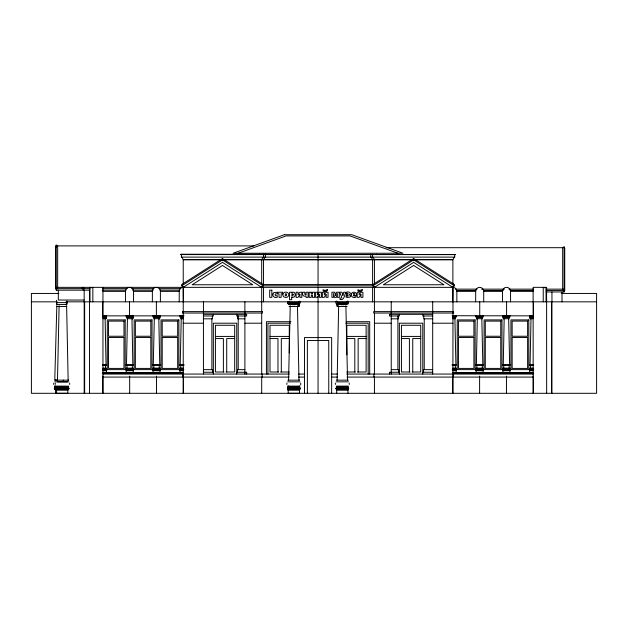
<?xml version="1.0" encoding="UTF-8"?>
<svg xmlns="http://www.w3.org/2000/svg" width="628" height="628" viewBox="0 0 628 628"><rect width="100%" height="100%" fill="white"/><g stroke="black" fill="none" stroke-linecap="round" stroke-linejoin="round"><path stroke-width="0.94" d="M55.57 393.293L55.539 390.161L55.021 389.548M56.536 304.227L56.544 300.993M56.614 303.748L56.583 300.977L56.606 304.219L56.606 300.985M56.567 389.548L56.63 393.293L67.832 393.301L67.832 390.184L68.373 389.564M56.638 387.492L56.638 386.463L68.311 386.471L68.311 387.5M66.866 304.235L66.866 301M105.52 368.416L105.52 365.535M105.637 316.897L105.63 318.71L105.708 317.54M102.961 317.517L106.053 317.517L105.944 318.71L105.944 316.897M102.827 369.052L106.399 369.052L106.768 369.617L106.313 372.663L102.819 372.655L102.819 373.244L183.368 373.244L183.368 372.655L102.819 372.655M102.827 368.416L106.313 368.416L106.415 369.052M126.142 370.332L126.189 372.655L133.16 372.663L133.317 370.332M126.189 369.044L126.189 368.408L133.175 368.416L133.623 369.617L125.804 369.609M126.982 368.408L126.989 365.535M132.367 368.416L132.375 365.535M132.484 316.897L132.484 318.71L132.484 317.517M132.791 316.897L132.791 318.71L132.791 317.517M152.996 370.332L153.036 372.655L160.007 372.663L160.101 369.052L152.949 369.044L152.58 369.609L160.485 369.617M153.036 369.044L153.036 368.408L160.014 368.416L160.116 369.052M153.836 368.408L153.836 365.535M159.222 368.416L159.222 365.535M159.331 316.897L159.331 318.71L159.331 317.517M159.645 316.897L159.645 318.71L159.645 317.517M179.922 370.332L179.961 372.663L183.454 372.663M179.969 369.052L179.969 368.416L183.454 368.416M180.762 368.416L180.77 365.543M288.205 387.484L288.181 386.463L299.43 386.471L300.168 388.402L287.436 388.394L288.04 387.484L299.54 387.5L300.137 388.402L299.917 388.999L287.655 388.991L287.569 388.394L287.687 388.991M298.308 303.56L298.787 305.522L298.308 306.48M298.81 303.56C297.609 308.356 300.514 306.087 298.81 304.556M56.583 303.74L56.583 304.156M337.142 380.168L338.665 305.687M476.377 364.499L477.311 318.584M504.166 318.584L503.279 364.499M530.071 364.499L531.029 317.611M63.436 380.16L54.762 380.144L56.842 305.671M59.118 305.679L57.486 380.16L55.185 380.152L55.711 380.144M126.487 364.491L127.476 317.603M153.287 364.491L154.331 317.603M180.212 364.499L181.233 318.584M288.582 380.152L290.238 305.679M349.294 384.438L349.207 383.064M69.724 384.446L69.645 383.08M288.354 304.172C285.575 300.616 291.557 300.537 288.809 304.172M347.99 389.548L347.928 393.293M348.014 389.548L347.943 390.176L336.702 390.184L336.632 389.556L336.726 393.301M452.67 372.663L456.164 372.663L456.203 370.332M475.655 369.617L483.544 369.609L483.175 369.044L476.024 369.052L476.118 372.663L483.089 372.655L483.128 370.332M502.643 369.986L510.321 369.609L510.022 369.044L502.879 369.052L502.965 372.663L509.936 372.655L509.983 370.332M348.556 388.394L348.438 388.991L336.208 388.999L335.956 388.402L336.726 387.5M452.67 369.06L456.242 369.052L456.619 369.617L452.67 369.994M483.466 369.609L475.789 369.986M300.043 388.402L299.917 388.999M68.939 388.41L68.845 389.007L56.096 388.991L56.002 388.394M335.423 383.08L335.344 384.446M286.918 383.064L286.831 384.438M300.694 384.893L300.702 383.08M53.749 383.064L53.663 384.43M55.311 383.064L55.225 384.438M336.498 389.556L336.333 388.999L336.467 389.556L348.179 389.548L348.281 388.991M348.179 389.548L348.312 388.991M456.383 369.986L452.67 370.339M483.317 369.978L475.969 370.332M510.164 369.978L502.824 370.332M299.658 389.556L299.791 388.999L299.658 389.556L287.946 389.548L287.812 388.991L287.977 389.548M68.688 389.007L68.546 389.564L56.394 389.548L56.261 388.991M261.617 259.827L262.669 257.849A6.311 4.467 -90 0 1 263.532 257.119L263.532 254.583M263.454 259.827L264.506 257.849A6.311 4.467 90 0 1 265.369 257.119L265.369 254.583M261.695 311.614L261.695 287.349L263.218 285.834L372.906 285.834L374.429 287.349L374.429 311.614M337.456 302.618L337.15 303.56L347.088 303.552L347.088 301.668L337.15 301.675L337.456 302.618L346.789 302.61M476.377 315.727L476.377 316.897L482.547 316.889L482.555 315.719M503.413 316.308L503.232 316.897L509.402 316.889L509.402 315.719L503.232 315.727L503.413 316.308L509.214 316.308M533.604 315.719L530.079 315.727L530.079 316.897L533.164 316.897M102.961 316.897L106.053 316.897L106.046 315.727L102.521 315.719M132.712 316.308L132.893 315.727L126.723 315.719L126.723 316.889L132.893 316.897L132.712 316.308L126.911 316.308M159.559 316.308L159.748 315.727L153.57 315.719L153.57 316.889L159.748 316.897L159.559 316.308L153.758 316.308M298.669 302.618L298.975 301.675L289.037 301.668L289.037 303.552L298.967 303.56L298.669 302.618L289.335 302.61M452.537 316.897L455.614 316.897L455.622 315.727M180.503 316.897L180.503 315.727L184.028 315.727M56.865 302.602L56.551 303.544L56.528 301.652L56.598 303.552M66.929 301.675L66.921 303.56L66.23 303.56M336.31 304.015C340.549 303.811 334.771 297.711 336.137 303.764M348.187 303.748C349.568 297.735 343.822 303.756 348.022 304.007M455.504 315.601L455.912 317.313L456.32 315.601M475.749 315.601L476.157 317.313L476.566 315.601M482.43 315.594L482.846 317.313L483.254 315.594M502.596 315.601L503.004 317.313L503.413 315.601M509.284 315.594L509.693 317.313L510.101 315.594M529.443 315.601L529.859 317.313L530.268 315.601M105.857 315.601L106.265 317.313L106.682 315.601M126.024 315.594L126.432 317.313L126.84 315.594M132.712 315.601L133.12 317.313L133.529 315.601M152.871 315.594L153.279 317.313L153.695 315.594M159.559 315.601L159.967 317.313L160.376 315.601M179.804 315.601L180.212 317.313L180.621 315.601M254.042 245.901L57.658 245.901L56.214 245.124L55.586 246.419L55.586 288.652L56.245 289.194A1.476 0.958 -64.3 0 1 56.308 290.167L89.592 290.167M56.214 245.124L56.214 287.349L55.586 288.652L89.906 288.652M533.305 372.655L452.757 372.655L452.757 373.244L533.305 373.244L533.305 372.655L529.812 372.663L529.435 369.617L529.726 369.052L533.298 369.052M287.467 388.394L288.064 387.484M337.315 303.56L336.781 305.522L337.315 306.48M476.479 317.517L476.479 318.71L476.479 316.897M503.334 317.517L503.334 318.71L503.326 316.897M530.181 317.517L530.181 318.71L530.181 316.897M299.572 304.18C302.225 298.583 295.725 302.233 299.328 304.235M259.026 254.583L259.584 254.222M369.931 254.583L370.489 254.222M371.768 254.583L372.326 254.222M372.592 254.583L372.592 257.119A6.311 4.467 -90 0 1 373.456 257.841L374.429 259.552L374.429 284.539L263.218 284.539L222.461 258.579L181.712 284.539L181.712 285.834A2.072 2.072 0 0 1 183.235 287.349L183.235 393.301M102.953 291.368L125.514 291.368A4.011 4.011 0 0 1 129.533 287.349A4.011 4.011 0 0 1 133.544 291.368L152.369 291.368A4.011 4.011 0 0 1 156.388 287.349A4.011 4.011 0 0 1 160.399 291.368L179.223 291.368A4.011 4.011 0 0 1 183.235 287.349L222.461 262.371L261.695 287.349M56.214 287.349L452.882 287.349A2.072 2.072 0 0 1 454.413 285.834L454.413 284.539L413.656 258.579L372.906 284.539L372.906 285.834A3.635 2.567 -90 0 1 373.589 286.14M372.906 285.834L413.656 259.882L454.413 285.834L453.44 286.376A1.232 0.707 -57.5 0 0 453.008 286.996L452.882 393.301M374.429 287.349L413.656 262.371L452.882 287.349A4.011 4.011 0 0 1 456.846 291.368L475.671 291.368A4.011 4.011 0 0 1 479.69 287.349A4.011 4.011 0 0 1 483.701 291.368L502.526 291.368A4.011 4.011 0 0 1 506.537 287.349A4.011 4.011 0 0 1 510.556 291.368L533.125 291.368M386.181 247.691L562.664 247.691L564.109 246.914L564.729 248.209L564.729 290.442L564.015 291.125A1.46 0.903 64.3 0 0 564.015 291.957L546.085 291.957M238.193 253.249L286.093 235.916L350.031 235.916L397.932 253.249M476.793 317.517L476.793 318.71L476.793 316.897M503.64 317.517L503.64 318.71L503.64 316.897M533.164 317.517L530.417 317.54L530.487 318.71L530.487 316.897M105.944 318.71L102.953 318.71M288.833 304.172L288.331 304.172M56.708 306.464L58.059 306.464M54.762 381.824L68.845 381.84M476.008 369.052L476.11 368.416L483.089 368.408L483.089 369.044M502.863 369.052L502.965 368.416L509.936 368.408L509.936 369.044M529.71 369.052L529.812 368.416L533.298 368.416M529.333 369.617L533.737 369.617M336.694 386.471L347.943 386.463L347.92 387.484M336.176 388.999L336.113 388.402M55.138 380.144L55.908 380.144M55.39 386.102L54.542 386.11L68.625 386.126M181.398 254.583L181.398 257.119L454.727 257.119L454.727 254.583M221.488 259.827L183.313 259.827L182.261 257.849A6.311 4.467 -90 0 0 181.398 257.119M223.442 259.827L412.682 259.827M414.637 259.827L452.812 259.827L453.863 257.849A6.311 4.467 -90 0 1 454.727 257.119M183.235 287.389L183.384 301.825M452.882 287.389L452.733 301.825M102.599 288.652L127.005 288.652M131.888 288.652L153.365 288.652M159.222 288.652L180.699 288.652M455.355 289.139L476.982 289.139M481.684 289.139L504.394 289.139M508.986 289.139L533.761 289.139M546.07 289.139L564.109 289.139L564.729 290.442L546.187 290.442M102.215 290.167L125.828 290.167M132.618 290.167L153.256 290.167M160.077 290.167L179.702 290.167M456.399 290.442L475.914 290.442M483.725 290.442L503.248 290.442M510.077 290.442L533.502 290.442M58.875 293.441L31.4 293.441L31.4 393.301L596.6 393.301L596.6 293.441L561.275 293.441M84.176 300.035L58.31 300.035L58.31 290.167M31.4 301.825L56.913 301.825M65.971 301.825L288.158 301.825M299.556 301.825L336.569 301.825M347.967 301.825L596.6 301.825M337.142 304.556L347.08 304.549M56.771 304.549L66.921 304.556M341.114 304.698L343.861 304.698M337.142 306.48L347.08 306.472M56.771 306.472L66.749 306.48M203.433 314.338L246.663 314.338L246.663 315.986L236.748 315.986L236.748 314.338M432.692 314.338L389.462 314.338L389.462 315.986L399.377 315.986L399.377 314.338M183.235 315.86L102.686 315.86L102.686 301.825M452.097 315.727L533.439 315.86L533.439 301.825M203.433 315.986L213.347 315.986L213.347 314.338M432.692 315.986L422.777 315.986L422.777 314.338M452.537 316.316L455.433 316.308M476.566 316.308L482.367 316.308M530.268 316.308L533.164 316.308M508.986 316.889L509.394 316.889M452.537 317.525L455.622 317.517M476.377 317.517L482.547 317.517M503.224 317.517L509.394 317.517M452.482 317.611L454.491 317.611M477.884 317.611L481.425 317.603M504.41 317.611L508.531 317.603M530.071 317.517L530.487 317.517M531.257 317.611L533.698 317.603M203.433 318.82L212.374 318.82L212.374 315.986M244.873 318.82L237.722 318.82L237.722 315.986M391.252 318.82L398.403 318.82L398.403 315.986M432.692 318.82L423.751 318.82L423.751 315.986M452.537 318.718L455.622 318.71M476.377 318.71L482.547 318.702M509.394 318.702L503.334 318.71M533.164 318.71L530.181 318.71M290.897 321.701L266.429 321.701L266.429 374.06M346.201 321.701L369.696 321.701L369.696 374.06M183.235 323.208L203.433 323.208M244.889 323.208L261.695 323.208M290.371 323.208L267.936 323.208L267.936 374.06M345.753 323.208L368.181 323.208L368.181 374.06M374.429 323.208L391.236 323.208M432.692 323.208L452.882 323.208M215.404 336.42L234.691 336.42M270.001 336.42L289.28 336.42M346.837 336.42L366.124 336.42M401.433 336.42L420.721 336.42M215.404 338.563L223.38 338.563L223.38 372.004M234.691 338.563L226.716 338.563L226.716 372.004M270.001 338.563L277.976 338.563L277.976 372.004M289.28 338.563L281.313 338.563L281.313 372.004M346.837 338.563L354.812 338.563L354.812 372.004M366.124 338.563L358.148 338.563L358.148 372.004M401.433 338.563L409.409 338.563L409.409 372.004M420.721 338.563L412.745 338.563L412.745 372.004M152.855 364.491L160.211 364.499M179.789 364.499L184.028 364.499M456.336 364.499L452.097 364.499M106.493 364.499L104.327 364.491M126.008 364.491L133.364 364.499M475.906 364.499L483.262 364.491M502.761 364.499L510.117 364.491M529.608 364.499L533.69 364.491M509.63 364.491L508.649 317.603M452.097 365.567L456.336 365.559M475.914 365.543L483.27 365.551M502.628 365.543L510.117 365.535M502.989 365.559L504.951 365.559M529.483 365.543L533.69 365.559M452.67 368.204L456.47 368.196M483.395 368.196L475.781 368.196M502.635 368.196L510.25 368.196M529.483 368.196L533.298 368.196M452.67 368.416L456.156 368.416L456.156 369.052M203.433 369.656L212.609 369.656L212.609 372.239M244.826 369.656L237.486 369.656L237.486 372.239M391.299 369.656L398.639 369.656L398.639 372.239M432.692 369.656L423.515 369.656L423.515 372.239M452.231 369.617L456.619 369.617M502.502 369.617L510.399 369.609M529.49 369.986L533.298 369.986M529.671 370.332L533.298 370.332M452.67 370.724L456.156 370.724M476.11 370.724L483.089 370.716M502.965 370.724L509.936 370.716M529.812 370.724L533.298 370.716M224.086 372.004L215.404 372.004L215.404 325.273L234.691 325.273L234.691 372.004L226.009 372.004M278.683 372.004L270.001 372.004L270.001 325.273L289.28 325.273L289.28 352.897M280.606 372.004L289.28 372.004M346.837 372.004L355.519 372.004M357.442 372.004L366.124 372.004L366.124 325.273L346.837 325.273L346.837 354.804M410.115 372.004L401.433 372.004L401.433 325.273L420.721 325.273L420.721 372.004L412.039 372.004M203.433 372.239L213.347 372.239M236.748 372.239L246.663 372.239L246.663 374.06M399.377 372.239L389.462 372.239L389.462 374.06M422.777 372.239L432.692 372.239M102.953 374.06L289.398 374.06M298.669 374.06L304.478 374.06M331.647 374.06L337.456 374.06M346.727 374.06L533.172 374.06M102.953 377.083L289.108 377.083M298.645 377.083L304.478 377.083M331.647 377.083L337.479 377.083M347.017 377.083L533.172 377.083M287.891 380.152L299.697 380.168M336.396 380.168L348.234 380.152M336.192 381.84L348.446 381.832M336.192 386.126L348.446 386.11M57.038 386.463L55.091 386.463L54.298 388.387L54.558 388.991L56.63 388.991M57.038 387.484L54.95 387.484L54.33 388.394L57.234 388.394M348.085 387.484L336.584 387.5L335.988 388.402L348.689 388.394L348.085 387.484L348.658 388.394M54.856 389.548L54.691 388.983L54.832 389.541L56.842 389.548M56.536 302.61L66.866 302.618M289.045 304.549L298.983 304.556M292.263 304.698L295.011 304.698M65.697 304.706L66.544 304.706M289.045 306.472L298.983 306.48M102.961 316.308L105.857 316.308M180.683 316.308L183.588 316.316M180.503 316.897L183.588 316.897M131.99 316.897L132.901 316.897M126.73 317.517L132.901 317.517M153.577 317.517L159.748 317.517M180.503 317.517L183.588 317.525M102.427 317.603L104.868 317.611M127.853 317.603L131.393 317.611M154.7 317.603L158.24 317.611M181.633 317.611L183.643 317.611M126.73 318.702L132.901 318.71M153.577 318.702L159.748 318.71M180.503 318.71L183.588 318.718M102.435 364.491L104.625 364.499M132.846 364.499L131.958 318.584M102.827 365.535L106.642 365.543M126.008 365.535L133.364 365.543M152.73 365.535L160.211 365.543M179.655 365.535L184.028 365.567M102.435 365.559L106.281 365.559M125.875 368.196L133.489 368.196M152.73 368.196L160.344 368.196M179.655 368.196L183.454 368.204M102.827 368.196L106.642 368.196M133.246 369.052L126.102 369.044L125.726 369.609L133.623 369.617M183.454 369.06L179.883 369.052L179.506 369.617L183.886 369.617M102.388 369.617L106.768 369.617M102.827 369.986L106.634 369.986M160.328 369.986L152.659 369.609M183.454 369.994L179.584 369.617M102.827 370.332L106.454 370.332M160.156 370.332L152.808 369.978M183.454 370.339L179.741 369.986M102.827 370.716L106.313 370.724M126.189 370.716L133.16 370.724M153.036 370.716L160.007 370.724M179.969 370.724L183.454 370.724M63.185 380.16L68.633 380.168L68.138 380.168L66.623 305.687M287.679 381.832L299.933 381.84M57.478 381.871L67.479 381.879M299.116 386.126L299.933 386.126L287.679 386.11L288.503 386.118M56.638 390.176L67.832 390.184M287.64 302.61L287.789 303.418M133.497 369.986L125.961 369.978M337.817 306.48L337.338 305.522L337.817 303.56M54.526 388.983L54.432 388.387M263.218 284.539L263.218 285.834L222.461 259.882L181.712 285.834L182.685 286.376A1.232 0.707 57.5 0 1 183.117 286.996L183.235 287.349M376.541 254.222L377.098 254.583M265.636 254.222L266.186 254.583M263.799 254.222L264.357 254.583M372.671 259.827L371.619 257.849A6.311 4.467 -90 0 0 370.756 257.119L370.756 254.583M481.794 317.603L482.838 364.491M454.892 318.584L455.912 364.499M345.887 305.679L347.543 380.152M297.46 305.687L298.983 380.168M158.813 318.584L159.748 364.499M105.088 317.611L106.053 364.499M530.605 365.535L530.605 368.416M509.135 365.535L509.135 368.408M503.75 365.535L503.758 368.416M482.288 365.535L482.288 368.408M476.903 365.535L476.903 368.416M455.355 365.543L455.363 368.416M336.718 386.471L336.694 387.5M564.109 246.914L564.109 289.139M564.015 290.034L564.015 291.957M562.664 247.691L562.664 289.139M562.005 291.957L562.005 301.825M551.949 291.957L551.949 393.301M551.478 301.825L551.478 393.301M546.658 393.301L546.603 287.349L533.125 287.349L533.172 393.301M546.07 287.349L546.07 301.825M544.248 287.349L544.248 287.891M543.236 287.349L543.236 301.825M533.305 376.109L533.305 393.301M510.556 291.368L510.556 301.825M506.592 301.825L506.584 315.86M506.451 372.655L506.458 373.244M506.458 376.109L506.451 393.301M502.526 291.368L502.526 301.825M483.701 291.368L483.701 301.825M479.737 301.825L479.745 315.86M479.611 372.655L479.604 373.244M479.604 376.109L479.611 393.301M475.671 291.368L475.671 301.825M456.846 291.368L456.846 301.825M453.392 374.06L453.392 377.083M452.882 284.539L452.882 259.552L183.235 259.552L183.235 284.539M452.757 376.109L452.757 393.301M432.692 301.825L432.692 374.06M424.245 318.82L424.245 369.656M422.777 374.06L422.777 323.208L399.377 323.208L399.377 374.06M413.656 258.579L413.656 260.832M397.901 315.986L397.901 369.656M391.236 301.825L391.236 374.06M374.429 313.042L374.429 374.06M374.429 377.083L374.429 393.301M373.927 374.06L373.927 377.083M372.6 259.552L372.6 285.065M372.6 287.349L372.6 301.825M331.647 393.301L331.647 337.581L304.478 337.581L304.478 393.301M328.758 393.301L328.758 340.47L307.367 340.47L307.367 393.301M318.058 254.222L318.058 285.065M318.058 287.027L318.058 294.43M318.058 296.275L318.058 393.301M263.524 259.552L263.524 285.065M263.524 287.349L263.524 301.825M262.198 374.06L262.198 377.083M261.695 259.552L261.695 284.539M261.695 313.042L261.695 374.06M261.695 377.083L261.695 393.301M244.889 301.825L244.889 374.06M238.216 315.986L238.216 369.656M236.748 374.06L236.748 323.208L213.347 323.208L213.347 374.06M222.461 258.579L222.461 260.832M211.879 318.82L211.879 369.656M203.433 301.825L203.433 374.06M183.368 376.109L183.368 393.301M182.732 374.06L182.732 377.083M179.223 291.368L179.223 301.825M160.399 291.368L160.399 301.825M156.521 372.655L156.513 373.244M156.513 376.109L156.521 393.301M156.38 301.825L156.388 315.86M152.369 291.368L152.369 301.825M133.544 291.368L133.544 301.825M129.666 372.655L129.674 373.244M129.666 376.109L129.674 393.301M129.533 301.825L129.541 315.86M125.514 291.368L125.514 301.825M102.953 287.349L102.953 393.301M102.819 376.109L102.819 393.301M92.842 287.349L92.842 301.825M91.821 287.349L91.821 287.891M90 287.349L90 301.825M89.466 287.349L89.466 393.301M84.647 301.825L84.647 393.301M84.176 290.167L84.176 393.301M83.712 287.349L83.712 290.167L82.818 288.959A3.831 2.787 -90 0 0 82.095 288.652L82.095 287.349M57.658 245.901L57.658 287.349L56.3 290.167L56.3 288.244M55.586 246.419A2.324 2.324 0 0 1 56.175 247.267M564.227 248.861A2.324 2.324 0 0 1 564.729 248.209M373.88 286.384A1.232 0.707 57.5 0 1 374.312 286.996M264.506 257.841A6.311 4.467 -90 0 1 265.369 257.119M261.813 286.996A1.232 0.707 -57.5 0 1 262.245 286.384M262.535 286.14A3.635 2.567 90 0 1 263.218 285.834M288.181 390.176L288.197 393.293L299.423 393.301L299.493 389.556L299.423 390.184L288.181 390.176L288.111 389.548L288.205 390.176M295.325 294.642L294.697 296.699L292.64 297.436A1.492 1.492 0 0 1 291.698 296.824L291.682 299.713L289.547 299.713L289.547 292.232L291.682 292.232L291.698 292.931A1.805 1.805 0 0 1 292.797 292.161L294.508 292.475L295.325 294.642M286.596 294.713L286.148 295.843L285.191 295.631L285.442 293.739L286.392 293.928L286.596 294.713M293.166 294.705L292.703 295.843L291.824 295.631L292.091 293.739L292.978 293.943L293.166 294.705M351.311 294.132C350.479 296.856 353.815 298.276 355.943 297.17L355.943 295.819L354.051 296.055L353.289 295.396L356.453 295.396C357.465 291.989 351.986 290.803 351.311 294.132M272.929 294.092C272.144 296.62 275.197 298.261 277.286 297.209L277.286 295.631L275.692 295.843L275.001 294.807L275.723 293.739L277.286 293.983L277.286 292.318L274.271 292.436A2.433 2.433 0 0 0 272.929 294.092M282.922 293.998C281.776 297.413 287.341 298.865 288.558 295.859A3.203 3.203 0 0 0 288.66 294.006C287.954 291.471 283.62 291.463 282.922 293.998M335.627 295.419L334.74 292.232L331.922 292.232L331.922 297.358L333.554 297.358L333.554 293.519L334.52 297.358L336.349 297.358L337.346 293.496L337.346 297.358L339.269 297.358L339.269 292.232L336.443 292.232L335.627 295.419M350.636 295.859L349.914 297.075L347.779 297.444L346.075 297.209L346.075 295.89C348.155 297.17 349.427 294.697 346.515 295.301L346.515 294.171C349.082 294.799 348.265 292.46 346.271 293.582L346.271 292.35C348.14 290.866 352.653 293.37 349.215 294.681L350.636 295.859M342.912 295.388L342.04 292.232L339.677 292.232L341.82 297.334L341.137 298.174L340.023 297.947L340.023 299.556C344.254 301.024 344.646 294.501 345.761 292.232L343.697 292.232L342.912 295.388M327.581 289.846L326.183 291.604L323.624 291.196A1.805 1.805 0 0 1 322.988 289.846L324.495 290.199A0.84 0.84 0 0 0 325.288 290.693L326.175 289.846L327.581 289.846M362.419 289.846L361.022 291.604L358.462 291.196A1.805 1.805 0 0 1 357.827 289.846L359.326 290.199A0.84 0.84 0 0 0 360.127 290.693L361.014 289.846L362.419 289.846M353.344 293.92L354.569 294.281L354.216 293.457L353.344 293.92M299.878 294.579L298.017 297.358L296.126 297.358L296.126 292.232L298.088 292.232L298.088 294.854L299.823 292.232L301.825 292.232L301.825 297.358L299.878 297.358L299.878 294.579M319.385 294.579L317.525 297.358L315.633 297.358L315.633 292.232L317.595 292.232L317.595 294.854L319.33 292.232L321.332 292.232L321.332 297.358L319.385 297.358L319.385 294.579M326.105 294.579L324.244 297.358L322.352 297.358L322.352 292.232L324.315 292.232L324.315 294.854L326.05 292.232L328.051 292.232L328.051 297.358L326.105 297.358L326.105 294.579M360.943 294.579L359.075 297.358L357.191 297.358L357.191 292.232L359.153 292.232L359.153 294.854L360.88 292.232L362.89 292.232L362.89 297.358L360.943 297.358L360.943 294.579M56.496 387.484L55.868 388.394L69.072 388.41L68.452 387.5L56.496 387.492M181.131 254.222L180.574 254.583L455.551 254.583L181.131 254.222M222.461 265.456L192.16 284.751L252.77 284.751L222.461 265.456M413.656 265.456L383.355 284.751L443.965 284.751L413.656 265.456M306.001 294.446L304.831 294.344L304.8 292.232L302.79 292.232C301.817 294.43 303.567 297.452 306.001 295.78L306.001 297.358L308.136 297.358L308.136 292.232L306.001 292.232L306.001 294.446M284.382 234.699L233.121 253.249L403.003 253.249L351.743 234.699L284.382 234.699M271.846 290.183L269.687 290.183L269.687 297.358L271.846 297.358L271.846 290.183M282.388 292.232L277.78 292.232L277.78 293.81L279.02 293.81L279.02 297.358L281.156 297.358L281.156 293.81L282.388 293.81L282.388 292.232M311.292 292.232L309.164 292.232L309.164 297.358L311.292 297.358L311.292 295.356L312.485 295.356L312.485 297.358L314.612 297.358L314.612 292.232L312.485 292.232L312.485 293.975L311.292 293.975L311.292 292.232M262.41 311.614L182.52 311.614L182.52 313.042L262.41 313.042L262.41 311.614M453.604 311.614L373.715 311.614L373.715 313.042L453.604 313.042L453.604 311.614M125.184 319.903L107.309 319.903L107.309 369.617L125.184 369.617L125.184 319.903M152.031 319.903L134.157 319.903L134.157 369.617L152.031 369.617L152.031 319.903M178.878 319.903L161.004 319.903L161.004 369.617L178.878 369.617L178.878 319.903M475.121 319.903L457.239 319.903L457.239 369.617L475.121 369.617L475.121 319.903M501.968 319.903L484.094 319.903L484.094 369.617L501.968 369.617L501.968 319.903M528.815 319.903L510.941 319.903L510.941 369.617L528.815 369.617L528.815 319.903M123.975 321.104L108.511 321.104L108.511 336.247L123.975 336.247L123.975 321.104M150.822 321.104L135.365 321.104L135.365 336.247L150.822 336.247L150.822 321.104M177.677 321.104L162.212 321.104L162.212 336.247L177.677 336.247L177.677 321.104M473.912 321.104L458.448 321.104L458.448 336.247L473.912 336.247L473.912 321.104M500.759 321.104L485.295 321.104L485.295 336.247L500.759 336.247L500.759 321.104M527.614 321.104L512.15 321.104L512.15 336.247L527.614 336.247L527.614 321.104M123.975 337.456L108.511 337.456L108.511 368.416L123.975 368.416L123.975 337.456M150.822 337.456L135.365 337.456L135.365 368.416L150.822 368.416L150.822 337.456M177.677 337.456L162.212 337.456L162.212 368.416L177.677 368.416L177.677 337.456M473.912 337.456L458.448 337.456L458.448 368.416L473.912 368.416L473.912 337.456M500.759 337.456L485.295 337.456L485.295 368.416L500.759 368.416L500.759 337.456M527.614 337.456L512.15 337.456L512.15 368.416L527.614 368.416L527.614 337.456"/></g></svg>
